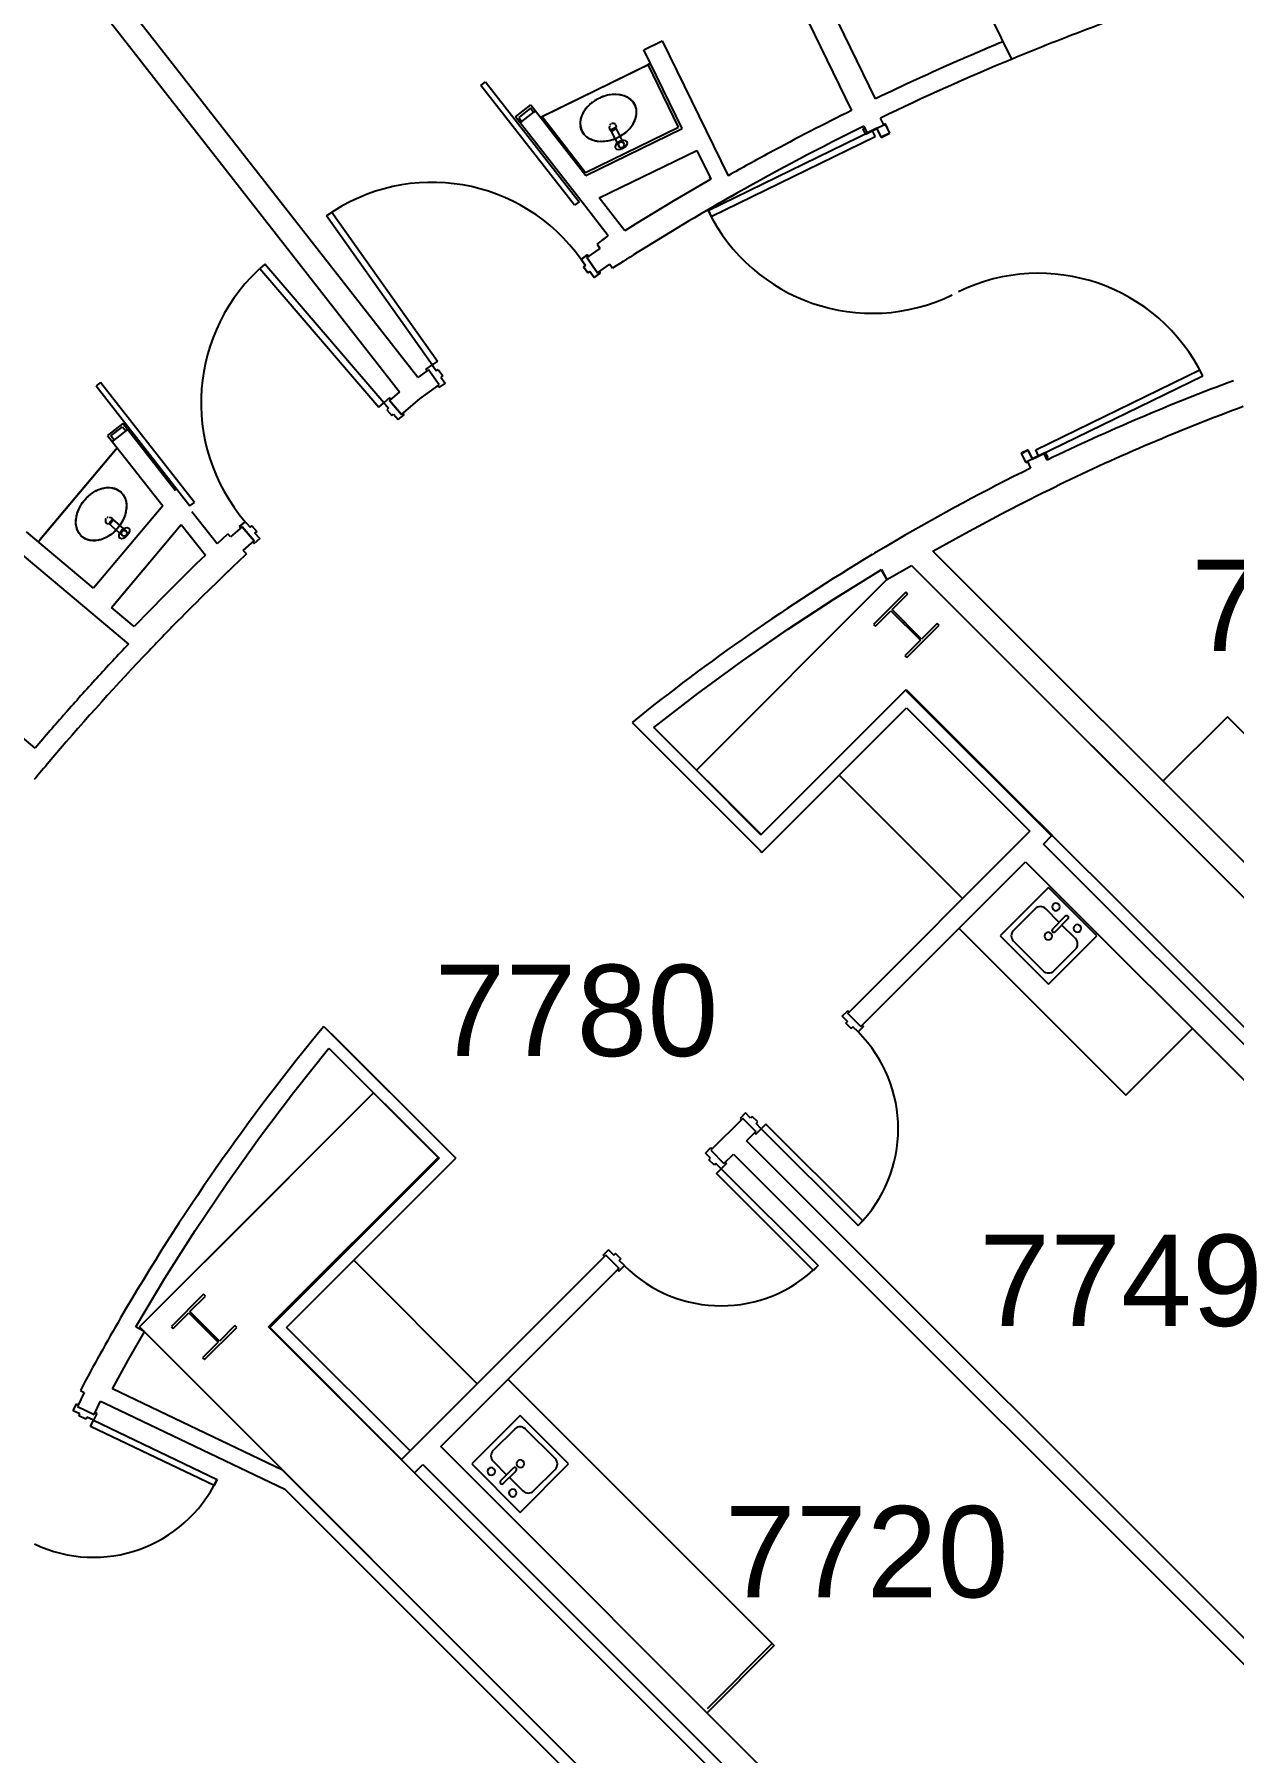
# Model space of a CAD drawing. Header units: inches. Extents: x -59 to 5673, y -29 to 4299.
# Drawn here: x 384.5 to 699.6, y 3471.1 to 3922.8 of the extents above; entities that cross this region are included whole.
import ezdxf

# ---------------------------------------------------------------- set-up
doc = ezdxf.new("R2010")
doc.units = ezdxf.units.IN
doc.header["$LTSCALE"] = 96
doc.header["$MEASUREMENT"] = 0
for name, color, linetype in [('A-ANNO-ROOM', 4, 'Continuous'), ('A-COLS', 5, 'Continuous'), ('A-DOOR', 2, 'Continuous'), ('A-FLOR-CASE', 3, 'Continuous'), ('A-FLOR-PFIX', 2, 'Continuous'), ('A-WALL-FULL', 6, 'Continuous')]:
    doc.layers.add(name, color=color, linetype=linetype)
doc.styles.add('ARIAL', font='arial.ttf')

msp = doc.modelspace()

# ---------------------------------------------------------------- linework, layer by layer
at = {"layer": 'A-COLS'}
for p, q in [((613.51, 3776.12), (605.02, 3767.63)), ((613.98, 3775.64), (613.51, 3776.12)), ((609.89, 3771.55), (613.98, 3775.64)), ((605.02, 3767.63), (605.5, 3767.16)), ((605.5, 3767.16), (609.59, 3771.25)), ((609.59, 3771.25), (617.34, 3763.5)), ((617.64, 3763.8), (609.89, 3771.55)), ((612.82, 3768.01), (613.13, 3768.32)), ((613.72, 3758.93), (622.21, 3767.42)), ((621.73, 3767.89), (617.64, 3763.8)), ((622.21, 3767.42), (621.73, 3767.89)), ((617.34, 3763.5), (613.25, 3759.41)), ((615.13, 3765.71), (615.43, 3766.01)), ((613.25, 3759.41), (613.72, 3758.93)), ((428.95, 3591.56), (420.47, 3583.08)), ((425.34, 3587), (429.43, 3591.09)), ((429.43, 3591.09), (428.95, 3591.56)), ((420.94, 3582.6), (425.03, 3586.69)), ((425.03, 3586.69), (432.78, 3578.94)), ((433.09, 3579.25), (425.34, 3587)), ((420.47, 3583.08), (420.94, 3582.6)), ((428.27, 3583.46), (428.57, 3583.76)), ((429.17, 3574.38), (437.65, 3582.86)), ((437.18, 3583.34), (433.09, 3579.25)), ((437.65, 3582.86), (437.18, 3583.34)), ((432.78, 3578.94), (428.69, 3574.85)), ((430.57, 3581.15), (430.88, 3581.46)), ((428.69, 3574.85), (429.17, 3574.38))]:
    msp.add_line(p, q, dxfattribs=at)
at = {"layer": 'A-DOOR'}
for p, q in [((501.83, 3909.33), (503.01, 3910.25)), ((526.45, 3877.81), (501.83, 3909.33)), ((503.01, 3910.25), (527.63, 3878.73)), ((510.89, 3901.05), (514.92, 3904.2)), ((514.82, 3903.32), (511.76, 3900.94)), ((515.66, 3902.24), (514.82, 3903.32)), ((514.92, 3904.2), (516.16, 3902.62)), ((516.16, 3902.62), (515.66, 3902.24)), ((512.12, 3899.47), (510.89, 3901.05)), ((511.76, 3900.94), (512.61, 3899.85)), ((512.61, 3899.85), (512.12, 3899.47)), ((602.67, 3898.12), (602.22, 3897.9)), ((602.3, 3897.88), (602.69, 3898.07)), ((602.69, 3898.07), (602.67, 3898.12)), ((605.88, 3898.09), (602.9, 3896.64)), ((607.03, 3895.73), (605.88, 3898.09)), ((608.13, 3899.19), (607.68, 3898.97)), ((607.68, 3898.97), (607.7, 3898.91)), ((607.7, 3898.91), (608.1, 3899.1)), ((608.1, 3899.1), (609.22, 3896.8)), ((609.3, 3896.77), (608.13, 3899.19)), ((604.67, 3897.43), (561.53, 3876.39)), ((605.44, 3895.86), (562.33, 3874.83)), ((602.22, 3897.9), (602.87, 3896.56)), ((602.9, 3896.64), (602.3, 3897.88)), ((602.87, 3896.56), (605.85, 3898.01)), ((604.67, 3897.43), (605.44, 3895.86)), ((605.85, 3898.01), (607, 3895.65)), ((607, 3895.65), (609.3, 3896.77)), ((609.22, 3896.8), (607.03, 3895.73)), ((461.24, 3875.01), (462.67, 3876.02)), ((462.67, 3876.02), (490.43, 3836.86)), ((527.63, 3878.73), (526.45, 3877.81)), ((561.59, 3876.42), (562.35, 3874.85)), ((489, 3835.85), (461.24, 3875.01)), ((445.01, 3862.33), (443.69, 3861.19)), ((476.29, 3825.92), (445.01, 3862.33)), ((529.79, 3864.76), (528.16, 3863.61)), ((528.16, 3863.61), (529.79, 3864.76)), ((528.16, 3863.61), (528.45, 3863.2)), ((528.45, 3863.2), (528.16, 3863.61)), ((528.45, 3863.2), (529.28, 3862.03)), ((529.28, 3862.03), (528.45, 3863.2)), ((529.28, 3862.03), (528.77, 3861.66)), ((528.77, 3861.66), (529.28, 3862.03)), ((529.67, 3864.07), (530.08, 3864.36)), ((530.08, 3864.36), (529.67, 3864.07)), ((532.49, 3860.09), (529.67, 3864.07)), ((529.67, 3864.07), (532.49, 3860.09)), ((530.08, 3864.36), (529.79, 3864.76)), ((529.79, 3864.76), (530.08, 3864.36)), ((443.69, 3861.19), (474.97, 3824.78)), ((528.77, 3861.66), (529.93, 3860.03)), ((529.93, 3860.03), (528.77, 3861.66)), ((529.93, 3860.03), (530.44, 3860.39)), ((530.44, 3860.39), (529.93, 3860.03)), ((530.44, 3860.39), (531.56, 3858.81)), ((531.56, 3858.81), (530.44, 3860.39)), ((531.56, 3858.81), (533.19, 3859.97)), ((533.19, 3859.97), (531.56, 3858.81)), ((532.9, 3860.38), (532.49, 3860.09)), ((532.49, 3860.09), (532.9, 3860.38)), ((533.19, 3859.97), (532.9, 3860.38)), ((532.9, 3860.38), (533.19, 3859.97)), ((487.37, 3834.69), (489, 3835.85)), ((487.37, 3834.69), (489, 3835.85)), ((490.43, 3836.86), (489, 3835.85)), ((489, 3835.85), (489.29, 3835.44)), ((489, 3835.85), (489.29, 3835.44)), ((489.29, 3835.44), (490.12, 3834.27)), ((489.29, 3835.44), (490.12, 3834.27)), ((401.89, 3831.25), (400.71, 3830.33)), ((400.71, 3830.33), (425.34, 3798.81)), ((426.52, 3799.73), (401.89, 3831.25)), ((487.66, 3834.29), (487.37, 3834.69)), ((487.66, 3834.29), (487.37, 3834.69)), ((488.06, 3834.58), (487.66, 3834.29)), ((490.88, 3830.6), (488.06, 3834.58)), ((490.12, 3834.27), (490.62, 3834.63)), ((490.12, 3834.27), (490.62, 3834.63)), ((490.47, 3830.31), (490.88, 3830.6)), ((490.76, 3829.9), (490.47, 3830.31)), ((490.76, 3829.9), (490.47, 3830.31)), ((490.62, 3834.63), (491.78, 3833)), ((490.62, 3834.63), (491.78, 3833)), ((492.4, 3831.06), (490.76, 3829.9)), ((492.4, 3831.06), (490.76, 3829.9)), ((491.78, 3833), (491.28, 3832.64)), ((491.78, 3833), (491.28, 3832.64)), ((491.28, 3832.64), (492.4, 3831.06)), ((491.28, 3832.64), (492.4, 3831.06)), ((647.62, 3813.52), (690.76, 3834.56)), ((648.38, 3811.94), (691.53, 3832.99)), ((691.53, 3832.99), (690.76, 3834.56)), ((474.97, 3824.78), (476.29, 3825.92)), ((477.81, 3827.23), (476.29, 3825.92)), ((477.81, 3827.23), (476.29, 3825.92)), ((476.29, 3825.92), (476.62, 3825.54)), ((476.29, 3825.92), (476.62, 3825.54)), ((477.76, 3826.52), (478.14, 3826.85)), ((480.93, 3822.82), (477.76, 3826.52)), ((478.1, 3826.89), (477.81, 3827.23)), ((478.1, 3826.89), (477.81, 3827.23)), ((476.62, 3825.54), (477.56, 3824.45)), ((476.62, 3825.54), (477.56, 3824.45)), ((477.56, 3824.45), (477.09, 3824.05)), ((477.56, 3824.45), (477.09, 3824.05)), ((477.09, 3824.05), (478.39, 3822.53)), ((477.09, 3824.05), (478.39, 3822.53)), ((478.39, 3822.53), (478.86, 3822.94)), ((478.39, 3822.53), (478.86, 3822.94)), ((478.86, 3822.94), (480.12, 3821.47)), ((478.86, 3822.94), (480.12, 3821.47)), ((480.12, 3821.47), (481.64, 3822.77)), ((480.12, 3821.47), (481.64, 3822.77)), ((481.31, 3823.15), (480.93, 3822.82)), ((481.64, 3822.77), (481.31, 3823.15)), ((481.64, 3822.77), (481.31, 3823.15)), ((407.75, 3820.46), (403.72, 3817.32)), ((403.72, 3817.32), (404.95, 3815.74)), ((404.59, 3817.21), (407.65, 3819.59)), ((405.44, 3816.12), (404.59, 3817.21)), ((407.65, 3819.59), (408.49, 3818.51)), ((408.99, 3818.89), (407.75, 3820.47)), ((408.49, 3818.51), (408.98, 3818.89)), ((404.95, 3815.74), (405.44, 3816.12)), ((645.6, 3813.51), (643.81, 3812.63)), ((643.81, 3812.63), (644.99, 3810.22)), ((643.89, 3812.6), (645.58, 3813.42)), ((645.01, 3810.3), (643.89, 3812.6)), ((645.58, 3813.42), (646.73, 3811.07)), ((646.76, 3811.15), (645.6, 3813.51)), ((646.73, 3811.07), (650.21, 3812.76)), ((650.24, 3812.85), (646.76, 3811.15)), ((648.38, 3811.94), (647.62, 3813.52)), ((650.21, 3812.76), (650.81, 3811.53)), ((650.9, 3811.5), (650.24, 3812.85)), ((644.99, 3810.22), (645.43, 3810.44)), ((645.41, 3810.49), (645.01, 3810.3)), ((645.43, 3810.44), (645.41, 3810.49)), ((650.81, 3811.53), (650.42, 3811.34)), ((650.42, 3811.34), (650.45, 3811.28)), ((650.45, 3811.28), (650.9, 3811.5)), ((425.34, 3798.81), (426.52, 3799.73)), ((438.37, 3793.34), (439.88, 3794.64)), ((439.88, 3794.64), (438.37, 3793.34)), ((439.88, 3794.64), (440.21, 3794.26)), ((440.21, 3794.26), (439.88, 3794.64)), ((440.21, 3794.26), (441.15, 3793.17)), ((441.15, 3793.17), (440.21, 3794.26)), ((438.69, 3792.96), (438.37, 3793.34)), ((438.37, 3793.34), (438.69, 3792.96)), ((439.07, 3793.28), (438.69, 3792.96)), ((438.69, 3792.96), (439.07, 3793.28)), ((442.25, 3789.59), (439.07, 3793.28)), ((439.07, 3793.28), (442.25, 3789.59)), ((441.15, 3793.17), (441.62, 3793.58)), ((441.62, 3793.58), (441.15, 3793.17)), ((441.62, 3793.58), (442.92, 3792.06)), ((442.92, 3792.06), (441.62, 3793.58)), ((443.71, 3790.19), (442.2, 3788.88)), ((442.2, 3788.88), (443.71, 3790.19)), ((442.92, 3792.06), (442.45, 3791.65)), ((442.45, 3791.65), (442.92, 3792.06)), ((442.45, 3791.65), (443.71, 3790.19)), ((443.71, 3790.19), (442.45, 3791.65)), ((441.87, 3789.26), (442.25, 3789.59)), ((442.25, 3789.59), (441.87, 3789.26)), ((442.2, 3788.88), (441.87, 3789.26)), ((441.87, 3789.26), (442.2, 3788.88)), ((596.79, 3664.67), (598.21, 3666.08)), ((598.21, 3666.08), (596.79, 3664.67)), ((598.16, 3663.3), (596.79, 3664.67)), ((596.79, 3664.67), (598.16, 3663.3)), ((597.72, 3662.86), (598.16, 3663.3)), ((598.16, 3663.3), (597.72, 3662.86)), ((598.21, 3666.08), (598.56, 3665.73)), ((598.56, 3665.73), (598.21, 3666.08)), ((598.56, 3665.73), (598.21, 3665.38)), ((598.21, 3665.38), (598.56, 3665.73)), ((598.21, 3665.38), (601.66, 3661.93)), ((601.66, 3661.93), (598.21, 3665.38)), ((599.14, 3661.44), (597.72, 3662.86)), ((597.72, 3662.86), (599.14, 3661.44)), ((599.58, 3661.88), (599.14, 3661.44)), ((599.14, 3661.44), (599.58, 3661.88)), ((600.95, 3660.51), (599.58, 3661.88)), ((599.58, 3661.88), (600.95, 3660.51)), ((602.36, 3661.93), (600.95, 3660.51)), ((600.95, 3660.51), (602.36, 3661.93)), ((601.66, 3661.93), (602.01, 3662.28)), ((602.01, 3662.28), (601.66, 3661.93)), ((602.01, 3662.28), (602.36, 3661.93)), ((602.36, 3661.93), (602.01, 3662.28)), ((571.34, 3639.21), (569.92, 3637.8)), ((571.34, 3639.21), (569.92, 3637.8)), ((569.92, 3637.8), (570.28, 3637.45)), ((569.92, 3637.8), (570.28, 3637.45)), ((570.28, 3637.45), (570.63, 3637.8)), ((570.63, 3637.8), (574.08, 3634.35)), ((572.71, 3637.84), (571.34, 3639.21)), ((572.71, 3637.84), (571.34, 3639.21)), ((573.15, 3638.28), (572.71, 3637.84)), ((573.15, 3638.28), (572.71, 3637.84)), ((574.56, 3636.87), (573.15, 3638.28)), ((574.56, 3636.87), (573.15, 3638.28)), ((574.12, 3636.43), (574.56, 3636.87)), ((574.12, 3636.43), (574.56, 3636.87)), ((575.49, 3635.06), (574.12, 3636.43)), ((575.49, 3635.06), (574.12, 3636.43)), ((576.73, 3636.3), (575.49, 3635.06)), ((602.19, 3610.84), (576.73, 3636.3)), ((574.08, 3634.35), (573.72, 3634)), ((573.72, 3634), (574.08, 3633.64)), ((573.72, 3634), (574.08, 3633.64)), ((574.08, 3633.64), (575.49, 3635.06)), ((574.08, 3633.64), (575.49, 3635.06)), ((575.49, 3635.06), (600.95, 3609.6)), ((560.82, 3628.69), (562.23, 3630.11)), ((560.82, 3628.69), (562.23, 3630.11)), ((562.19, 3627.32), (560.82, 3628.69)), ((562.19, 3627.32), (560.82, 3628.69)), ((561.75, 3626.89), (562.19, 3627.32)), ((561.75, 3626.89), (562.19, 3627.32)), ((562.23, 3630.11), (562.59, 3629.76)), ((562.23, 3630.11), (562.59, 3629.76)), ((562.59, 3629.76), (562.23, 3629.4)), ((562.23, 3629.4), (565.68, 3625.95)), ((563.17, 3625.47), (561.75, 3626.89)), ((563.17, 3625.47), (561.75, 3626.89)), ((563.6, 3625.91), (563.17, 3625.47)), ((563.6, 3625.91), (563.17, 3625.47)), ((564.97, 3624.54), (563.6, 3625.91)), ((564.97, 3624.54), (563.6, 3625.91)), ((563.74, 3623.3), (564.97, 3624.54)), ((589.19, 3597.85), (563.74, 3623.3)), ((566.39, 3625.95), (564.97, 3624.54)), ((566.39, 3625.95), (564.97, 3624.54)), ((564.97, 3624.54), (590.43, 3599.08)), ((565.68, 3625.95), (566.04, 3626.31)), ((566.04, 3626.31), (566.39, 3625.95)), ((566.04, 3626.31), (566.39, 3625.95)), ((600.95, 3609.6), (602.19, 3610.84)), ((535.36, 3603.24), (533.95, 3601.82)), ((533.95, 3601.82), (535.36, 3603.24)), ((533.95, 3601.82), (534.3, 3601.47)), ((534.3, 3601.47), (533.95, 3601.82)), ((534.3, 3601.47), (534.66, 3601.82)), ((534.66, 3601.82), (534.3, 3601.47)), ((534.66, 3601.82), (538.1, 3598.38)), ((538.1, 3598.38), (534.66, 3601.82)), ((536.73, 3601.87), (535.36, 3603.24)), ((535.36, 3603.24), (536.73, 3601.87)), ((537.18, 3602.31), (536.73, 3601.87)), ((536.73, 3601.87), (537.18, 3602.31)), ((538.59, 3600.9), (537.18, 3602.31)), ((537.18, 3602.31), (538.59, 3600.9)), ((538.15, 3600.45), (538.59, 3600.9)), ((538.59, 3600.9), (538.15, 3600.45)), ((539.52, 3599.08), (538.15, 3600.45)), ((538.15, 3600.45), (539.52, 3599.08)), ((538.1, 3598.38), (537.75, 3598.02)), ((537.75, 3598.02), (538.1, 3598.38)), ((537.75, 3598.02), (538.1, 3597.67)), ((538.1, 3597.67), (537.75, 3598.02)), ((538.1, 3597.67), (539.52, 3599.08)), ((539.52, 3599.08), (538.1, 3597.67)), ((590.43, 3599.08), (589.19, 3597.85)), ((394.7, 3560.95), (395.56, 3562.75)), ((394.7, 3560.95), (395.56, 3562.75)), ((396.45, 3560.11), (394.7, 3560.95)), ((396.45, 3560.11), (394.7, 3560.95)), ((395.56, 3562.75), (396.01, 3562.54)), ((395.56, 3562.75), (396.01, 3562.54)), ((396.01, 3562.54), (395.8, 3562.09)), ((395.8, 3562.09), (400.2, 3559.98)), ((396.18, 3559.56), (396.45, 3560.11)), ((396.18, 3559.56), (396.45, 3560.11)), ((397.99, 3558.69), (396.18, 3559.56)), ((397.99, 3558.69), (396.18, 3559.56)), ((400.86, 3560.22), (400, 3558.42)), ((400.86, 3560.22), (400, 3558.42)), ((400.2, 3559.98), (400.41, 3560.44)), ((400.41, 3560.44), (400.86, 3560.22)), ((400.41, 3560.44), (400.86, 3560.22)), ((398.25, 3559.25), (397.99, 3558.69)), ((398.25, 3559.25), (397.99, 3558.69)), ((400, 3558.42), (398.25, 3559.25)), ((400, 3558.42), (398.25, 3559.25)), ((399.25, 3556.84), (400, 3558.42)), ((431.73, 3541.31), (399.25, 3556.84)), ((400, 3558.42), (432.48, 3542.89)), ((432.48, 3542.89), (431.73, 3541.31))]:
    msp.add_line(p, q, dxfattribs=at)
for centre, radius, start, end in [((489, 3835.85), 48, 35.3279, 125.3279), ((489, 3835.85), 48, 35.3279, 125.3279), ((604.67, 3897.43), 48, 206.0004, 296.0004), ((476.29, 3825.92), 48, 130.6679, 220.6679), ((476.29, 3825.92), 48, 130.6679, 220.6679), ((648.38, 3811.94), 48, 26.0004, 116.0004), ((575.49, 3635.06), 36, 315, 45), ((575.49, 3635.06), 36, 315, 45), ((564.97, 3624.54), 36, 225, 315), ((564.97, 3624.54), 36, 225, 315), ((400, 3558.42), 36, 244.45, 334.45), ((400, 3558.42), 36, 244.45, 334.45)]:
    msp.add_arc(centre, radius, start, end, dxfattribs=at)
at = {"layer": 'A-FLOR-CASE'}
for p, q in [((517.44, 3900.98), (546.43, 3915.12)), ((517.9, 3901.2), (545.75, 3914.79)), ((546.43, 3915.12), (545.75, 3914.79)), ((553.75, 3898.38), (545.75, 3914.79)), ((517.9, 3901.2), (529.35, 3886.48)), ((529.35, 3886.48), (553.75, 3898.38)), ((385.5, 3789.38), (406.23, 3814.09)), ((405.85, 3813.64), (385.93, 3789.9)), ((405.85, 3813.64), (406.23, 3814.09)), ((698.03, 3743.39), (681.06, 3726.42)), ((738.33, 3703.09), (698.03, 3743.39)), ((595.99, 3728.03), (628.42, 3695.59)), ((627.47, 3687.74), (671.31, 3643.9)), ((671.31, 3643.9), (688.79, 3661.39)), ((468.44, 3600.49), (500.88, 3568.05)), ((508.92, 3569.2), (578.93, 3499.19)), ((578.4, 3499.72), (561.25, 3482.58)), ((578.93, 3499.19), (561.25, 3481.52)), ((561.25, 3481.52), (578.22, 3498.49))]:
    msp.add_line(p, q, dxfattribs=at)
at = {"layer": 'A-FLOR-PFIX'}
for p, q in [((529.65, 3903.54), (528.78, 3902.34)), ((530.77, 3904.63), (529.65, 3903.54)), ((532.1, 3905.55), (530.77, 3904.63)), ((533.56, 3906.27), (532.1, 3905.55)), ((535.1, 3906.74), (533.56, 3906.27)), ((536.65, 3906.96), (535.1, 3906.74)), ((538.14, 3906.9), (536.65, 3906.96)), ((539.5, 3906.58), (538.14, 3906.9)), ((540.69, 3906.01), (539.5, 3906.58)), ((541.64, 3905.2), (540.69, 3906.01)), ((541.69, 3905.15), (541.51, 3905.34)), ((542.31, 3904.21), (541.64, 3905.2)), ((542.68, 3903.07), (542.31, 3904.21)), ((542.7, 3902.96), (542.67, 3903.13)), ((542.73, 3901.82), (542.68, 3903.07)), ((528.19, 3901.06), (527.91, 3899.77)), ((527.91, 3899.77), (527.96, 3898.53)), ((527.93, 3898.72), (527.97, 3898.46)), ((527.96, 3898.53), (528.33, 3897.39)), ((528.78, 3902.34), (528.19, 3901.06)), ((535.6, 3898.69), (535.55, 3898.13)), ((535.55, 3898.13), (535.76, 3897.7)), ((537.25, 3898.29), (535.91, 3897.61)), ((537.11, 3897.84), (537.43, 3898.38)), ((539.39, 3894.05), (537.25, 3898.29)), ((537.39, 3898.82), (537.31, 3898.94)), ((537.43, 3898.38), (537.39, 3898.82)), ((539.87, 3896.96), (540.99, 3898.05)), ((540.99, 3898.05), (541.86, 3899.26)), ((541.86, 3899.26), (542.45, 3900.54)), ((542.45, 3900.54), (542.73, 3901.82)), ((542.72, 3901.71), (542.72, 3901.76)), ((528.33, 3897.39), (529, 3896.39)), ((528.96, 3896.44), (529.07, 3896.32)), ((529, 3896.39), (529.95, 3895.59)), ((529.95, 3895.59), (531.14, 3895.02)), ((530, 3895.56), (530.05, 3895.53)), ((531.14, 3895.02), (532.5, 3894.7)), ((532.5, 3894.7), (533.54, 3894.63)), ((533.55, 3894.63), (533.99, 3894.64)), ((533.99, 3894.64), (535.54, 3894.86)), ((535.54, 3894.86), (537.08, 3895.33)), ((535.76, 3897.7), (536.08, 3897.47)), ((535.91, 3897.61), (538.06, 3893.38)), ((536.08, 3897.47), (536.29, 3897.43)), ((536.29, 3897.43), (537.11, 3897.84)), ((537.08, 3895.33), (538.54, 3896.04)), ((538.54, 3896.04), (539.87, 3896.96)), ((400.74, 3802.81), (402.12, 3803.36)), ((402.12, 3803.36), (403.5, 3803.62)), ((403.5, 3803.62), (404.82, 3803.58)), ((404.82, 3803.58), (406.01, 3803.24)), ((405.84, 3803.31), (406.08, 3803.21)), ((406.01, 3803.24), (407.03, 3802.6)), ((396.32, 3798.3), (397.15, 3799.67)), ((397.15, 3799.67), (398.2, 3800.92)), ((398.2, 3800.92), (399.41, 3801.98)), ((399.41, 3801.98), (400.74, 3802.81)), ((407.03, 3802.6), (407.83, 3801.71)), ((407.8, 3801.76), (407.89, 3801.62)), ((407.83, 3801.71), (408.38, 3800.59)), ((408.38, 3800.59), (408.65, 3799.3)), ((408.4, 3800.53), (408.42, 3800.48)), ((408.65, 3799.3), (408.63, 3797.9)), ((395.41, 3793.98), (395.43, 3795.38)), ((395.43, 3795.38), (395.74, 3796.84)), ((395.74, 3796.84), (396.32, 3798.3)), ((403.45, 3794.15), (403.35, 3794.26)), ((404.47, 3794.19), (403.86, 3794.01)), ((404, 3794.17), (404.98, 3795.3)), ((407.59, 3791.06), (404, 3794.17)), ((404.01, 3795.87), (404.56, 3795.77)), ((405.07, 3794.88), (404.47, 3794.19)), ((404.56, 3795.77), (404.93, 3795.46)), ((404.93, 3795.46), (405.08, 3795.1)), ((404.98, 3795.3), (408.57, 3792.19)), ((405.08, 3795.1), (405.07, 3794.88)), ((407.74, 3794.99), (406.91, 3793.61)), ((408.32, 3796.44), (407.74, 3794.99)), ((408.63, 3797.9), (408.32, 3796.44)), ((395.68, 3792.69), (395.41, 3793.98)), ((396.23, 3791.58), (395.68, 3792.69)), ((396.27, 3791.52), (396.13, 3791.73)), ((397.03, 3790.68), (396.23, 3791.58)), ((398.05, 3790.05), (397.03, 3790.68)), ((398.15, 3790), (397.99, 3790.07)), ((399.24, 3789.7), (398.05, 3790.05)), ((400.56, 3789.66), (399.24, 3789.7)), ((399.36, 3789.68), (399.3, 3789.69)), ((401.94, 3789.92), (400.56, 3789.66)), ((403.32, 3790.48), (401.94, 3789.92)), ((404.65, 3791.3), (403.32, 3790.48)), ((403.86, 3794.01), (403.45, 3794.15)), ((405.86, 3792.36), (404.65, 3791.3)), ((406.91, 3793.61), (405.86, 3792.36)), ((650.98, 3698.52), (638.25, 3685.79)), ((663.7, 3685.79), (650.98, 3698.52)), ((647.44, 3692.86), (641.78, 3687.21)), ((653.8, 3689.33), (650.27, 3692.86)), ((655.4, 3690.92), (652.04, 3687.56)), ((638.25, 3685.79), (650.98, 3673.07)), ((650.98, 3673.07), (663.7, 3685.79)), ((656.1, 3690.21), (652.74, 3686.85)), ((658.05, 3685.09), (654.51, 3688.62)), ((641.78, 3684.38), (649.56, 3676.6)), ((652.39, 3676.6), (658.05, 3682.26)), ((512.13, 3559.68), (499.4, 3546.95)), ((524.86, 3546.95), (512.13, 3559.68)), ((510.72, 3556.14), (505.06, 3550.48)), ((521.32, 3548.36), (513.54, 3556.14)), ((499.4, 3546.95), (512.13, 3534.22)), ((505.06, 3547.65), (508.59, 3544.12)), ((507, 3542.53), (510.36, 3545.89)), ((512.13, 3534.22), (524.86, 3546.95)), ((507.71, 3541.82), (511.07, 3545.18)), ((509.3, 3543.41), (512.84, 3539.88)), ((515.67, 3539.88), (521.32, 3545.53))]:
    msp.add_line(p, q, dxfattribs=at)
for centre in [(538.73, 3893.71), (408.08, 3791.62)]:
    msp.add_circle(centre, 0.75, dxfattribs=at)
for centre, radius, start, end in [((536.53, 3898.33), 1, 125, 144.6621), ((536.53, 3898.33), 1, 44, 114.5147), ((404.14, 3794.87), 1, 143.5781, 212), ((404.14, 3794.87), 1, 113, 131), ((648.86, 3691.45), 2, 45, 135), ((652.92, 3693.39), 1, 135, 315), ((652.92, 3693.39), 1, 315, 135), ((655.75, 3690.57), 0.5, 315, 135), ((643.2, 3685.79), 2, 135, 225), ((650.91, 3685.73), 1, 135, 315), ((650.91, 3685.73), 1, 315, 135), ((652.39, 3687.21), 0.5, 135, 315), ((658.58, 3687.74), 1, 135, 315), ((658.58, 3687.74), 1, 315, 135), ((656.63, 3683.67), 2, 315, 45), ((650.98, 3678.02), 2, 225, 315), ((512.13, 3554.73), 2, 45, 135), ((506.47, 3549.07), 2, 135, 225), ((504.53, 3545), 1, 315, 135), ((510.72, 3545.53), 0.5, 315, 135), ((512.2, 3547.01), 1, 135, 315), ((512.2, 3547.01), 1, 315, 135), ((519.91, 3546.95), 2, 315, 45), ((504.53, 3545), 1, 135, 315), ((507.36, 3542.17), 0.5, 135, 315), ((510.19, 3539.35), 1, 135, 256.8198), ((510.19, 3539.35), 1, 315, 135), ((510.19, 3539.35), 1, 258.0458, 315), ((514.25, 3541.29), 2, 225, 315)]:
    msp.add_arc(centre, radius, start, end, dxfattribs=at)
at = {"layer": 'A-FLOR-PFIX', "extrusion": (0, 0, -1)}
msp.add_ellipse((538.69, 3893.69), major_axis=(-1.56, -0.79), ratio=0.571429, dxfattribs=at)
at = {"layer": 'A-FLOR-PFIX'}
msp.add_ellipse((408.11, 3791.65), major_axis=(1.15, 1.32), ratio=0.571429, dxfattribs=at)
for points, knots in [([(529.85, 3903.76), (529.63, 3903.52), (529.41, 3903.26), (529.21, 3902.99), (529.19, 3902.96)], [5.1895316, 5.1895316, 5.1895316, 5.1895316, 5.3165414, 5.3302301, 5.3302301, 5.3302301, 5.3302301]), ([(531.06, 3904.86), (530.85, 3904.7), (530.6, 3904.49), (530.35, 3904.26), (530.3, 3904.21)], [4.9749558, 4.9749558, 4.9749558, 4.9749558, 5.0748804, 5.1046577, 5.1046577, 5.1046577, 5.1046577]), ([(532.48, 3905.77), (532.31, 3905.68), (532.03, 3905.52), (531.75, 3905.34), (531.64, 3905.27)], [4.7595613, 4.7595613, 4.7595613, 4.7595613, 4.8332195, 4.883074, 4.883074, 4.883074, 4.883074]), ([(534.06, 3906.45), (533.93, 3906.41), (533.63, 3906.3), (533.33, 3906.18), (533.15, 3906.1)], [4.541704, 4.541704, 4.541704, 4.541704, 4.5915585, 4.6652167, 4.6652167, 4.6652167, 4.6652167]), ([(535.72, 3906.86), (535.65, 3906.85), (535.32, 3906.79), (535, 3906.72), (534.75, 3906.66)], [4.3201203, 4.3201203, 4.3201203, 4.3201203, 4.3498975, 4.4498221, 4.4498221, 4.4498221, 4.4498221]), ([(537.39, 3906.96), (537.36, 3906.96), (537.02, 3906.97), (536.67, 3906.96), (536.36, 3906.93)], [4.0945479, 4.0945479, 4.0945479, 4.0945479, 4.1082365, 4.2352464, 4.2352464, 4.2352464, 4.2352464]), ([(538.96, 3906.74), (538.96, 3906.74), (538.63, 3906.82), (538.28, 3906.88), (537.92, 3906.92)], [3.8663935, 3.8663935, 3.8663935, 3.8663935, 3.8665756, 4.0199157, 4.0199157, 4.0199157, 4.0199157]), ([(528.89, 3902.52), (528.7, 3902.21), (528.53, 3901.9), (528.4, 3901.59), (528.4, 3901.59)], [5.4048623, 5.4048623, 5.4048623, 5.4048623, 5.5582024, 5.5583845, 5.5583845, 5.5583845, 5.5583845]), ([(540.79, 3897.84), (541.01, 3898.07), (541.23, 3898.34), (541.43, 3898.61), (541.45, 3898.64)], [2.0479389, 2.0479389, 2.0479389, 2.0479389, 2.1749488, 2.1886374, 2.1886374, 2.1886374, 2.1886374]), ([(541.75, 3899.08), (541.94, 3899.39), (542.11, 3899.7), (542.24, 3900.01), (542.24, 3900.01)], [2.2632696, 2.2632696, 2.2632696, 2.2632696, 2.4166097, 2.4167919, 2.4167919, 2.4167919, 2.4167919]), ([(531.68, 3894.86), (531.68, 3894.86), (532.01, 3894.78), (532.36, 3894.71), (532.72, 3894.68)], [0.7248008, 0.7248008, 0.7248008, 0.7248008, 0.7249829, 0.878323, 0.878323, 0.878323, 0.878323]), ([(533.25, 3894.64), (533.28, 3894.64), (533.38, 3894.64), (533.48, 3894.63), (533.55, 3894.63)], [0.95295524, 0.95295524, 0.95295524, 0.95295524, 0.96664389, 0.99436482, 0.99436482, 0.99436482, 0.99436482]), ([(534.92, 3894.74), (534.99, 3894.75), (535.32, 3894.81), (535.64, 3894.88), (535.9, 3894.94)], [1.1785276, 1.1785276, 1.1785276, 1.1785276, 1.2083049, 1.3082295, 1.3082295, 1.3082295, 1.3082295]), ([(536.58, 3895.15), (536.71, 3895.19), (537.01, 3895.3), (537.31, 3895.42), (537.49, 3895.5)], [1.4001113, 1.4001113, 1.4001113, 1.4001113, 1.4499658, 1.523624, 1.523624, 1.523624, 1.523624]), ([(538.16, 3895.83), (538.33, 3895.92), (538.61, 3896.08), (538.88, 3896.25), (538.98, 3896.32)], [1.6179686, 1.6179686, 1.6179686, 1.6179686, 1.6916268, 1.739747, 1.739747, 1.739747, 1.739747]), ([(539.58, 3896.74), (539.79, 3896.9), (540.04, 3897.11), (540.29, 3897.33), (540.34, 3897.39)], [1.8333632, 1.8333632, 1.8333632, 1.8333632, 1.9332878, 1.963065, 1.963065, 1.963065, 1.963065]), ([(401.92, 3803.29), (402.26, 3803.4), (402.6, 3803.49), (402.94, 3803.55), (402.94, 3803.55)], [5.4048623, 5.4048623, 5.4048623, 5.4048623, 5.5582024, 5.5583845, 5.5583845, 5.5583845, 5.5583845]), ([(396.85, 3799.23), (396.92, 3799.34), (397.1, 3799.61), (397.3, 3799.87), (397.41, 3800.03)], [4.541704, 4.541704, 4.541704, 4.541704, 4.5915585, 4.6652167, 4.6652167, 4.6652167, 4.6652167]), ([(397.89, 3800.6), (398.02, 3800.74), (398.25, 3800.98), (398.48, 3801.2), (398.58, 3801.29)], [4.7595613, 4.7595613, 4.7595613, 4.7595613, 4.8332195, 4.883074, 4.883074, 4.883074, 4.883074]), ([(399.12, 3801.76), (399.33, 3801.92), (399.59, 3802.12), (399.87, 3802.3), (399.93, 3802.34)], [4.9749558, 4.9749558, 4.9749558, 4.9749558, 5.0748804, 5.1046577, 5.1046577, 5.1046577, 5.1046577]), ([(400.48, 3802.67), (400.76, 3802.82), (401.07, 3802.97), (401.39, 3803.1), (401.42, 3803.11)], [5.1895316, 5.1895316, 5.1895316, 5.1895316, 5.3165414, 5.3302301, 5.3302301, 5.3302301, 5.3302301]), ([(408.67, 3798.74), (408.67, 3798.74), (408.68, 3798.39), (408.65, 3798.04), (408.6, 3797.69)], [0.7248008, 0.7248008, 0.7248008, 0.7248008, 0.7249829, 0.878323, 0.878323, 0.878323, 0.878323]), ([(395.39, 3794.54), (395.39, 3794.55), (395.38, 3794.89), (395.41, 3795.24), (395.46, 3795.6)], [3.8663935, 3.8663935, 3.8663935, 3.8663935, 3.8665756, 4.0199157, 4.0199157, 4.0199157, 4.0199157]), ([(395.55, 3796.12), (395.56, 3796.15), (395.63, 3796.48), (395.73, 3796.82), (395.83, 3797.12)], [4.0945479, 4.0945479, 4.0945479, 4.0945479, 4.1082365, 4.2352464, 4.2352464, 4.2352464, 4.2352464]), ([(396.05, 3797.72), (396.08, 3797.79), (396.21, 3798.09), (396.36, 3798.39), (396.49, 3798.62)], [4.3201203, 4.3201203, 4.3201203, 4.3201203, 4.3498975, 4.4498221, 4.4498221, 4.4498221, 4.4498221]), ([(408.01, 3795.57), (407.98, 3795.5), (407.85, 3795.19), (407.7, 3794.89), (407.57, 3794.67)], [1.1785276, 1.1785276, 1.1785276, 1.1785276, 1.2083049, 1.3082295, 1.3082295, 1.3082295, 1.3082295]), ([(408.51, 3797.16), (408.5, 3797.13), (408.43, 3796.8), (408.33, 3796.46), (408.23, 3796.16)], [0.9529552, 0.9529552, 0.9529552, 0.9529552, 0.9666439, 1.0936537, 1.0936537, 1.0936537, 1.0936537]), ([(402.14, 3789.99), (401.8, 3789.88), (401.46, 3789.79), (401.12, 3789.73), (401.12, 3789.73)], [2.2632696, 2.2632696, 2.2632696, 2.2632696, 2.4166097, 2.4167919, 2.4167919, 2.4167919, 2.4167919]), ([(403.58, 3790.62), (403.3, 3790.46), (402.99, 3790.31), (402.67, 3790.18), (402.64, 3790.17)], [2.0479389, 2.0479389, 2.0479389, 2.0479389, 2.1749488, 2.1886374, 2.1886374, 2.1886374, 2.1886374]), ([(404.94, 3791.53), (404.73, 3791.36), (404.47, 3791.17), (404.19, 3790.98), (404.13, 3790.94)], [1.8333632, 1.8333632, 1.8333632, 1.8333632, 1.9332878, 1.963065, 1.963065, 1.963065, 1.963065]), ([(406.17, 3792.68), (406.04, 3792.54), (405.81, 3792.3), (405.58, 3792.08), (405.48, 3791.99)], [1.6179686, 1.6179686, 1.6179686, 1.6179686, 1.6916268, 1.7414813, 1.7414813, 1.7414813, 1.7414813]), ([(407.21, 3794.05), (407.14, 3793.94), (406.96, 3793.67), (406.76, 3793.41), (406.65, 3793.26)], [1.4001113, 1.4001113, 1.4001113, 1.4001113, 1.4499658, 1.523624, 1.523624, 1.523624, 1.523624])]:
    msp.add_open_spline(points, degree=3, knots=knots, dxfattribs=at)
for points in [[(540.33, 3906.21), (540.03, 3906.37), (539.71, 3906.51), (539.37, 3906.62)], [(541.42, 3905.43), (541.18, 3905.66), (540.92, 3905.86), (540.62, 3906.04)], [(542.31, 3904.21), (542.13, 3904.58), (541.9, 3904.92), (541.62, 3905.23)], [(542.69, 3903.04), (542.62, 3903.45), (542.49, 3903.84), (542.31, 3904.21)], [(542.72, 3901.75), (542.75, 3902.09), (542.78, 3902.44), (542.73, 3902.76)], [(527.92, 3899.85), (527.89, 3899.51), (527.86, 3899.16), (527.91, 3898.84)], [(527.95, 3898.56), (528.02, 3898.15), (528.15, 3897.76), (528.33, 3897.39)], [(528.24, 3901.19), (528.12, 3900.86), (528.04, 3900.52), (527.97, 3900.19)], [(542.4, 3900.4), (542.52, 3900.74), (542.6, 3901.07), (542.67, 3901.41)], [(528.33, 3897.39), (528.51, 3897.02), (528.74, 3896.68), (529.02, 3896.37)], [(529.22, 3896.17), (529.46, 3895.94), (529.73, 3895.74), (530.02, 3895.55)], [(530.31, 3895.38), (530.61, 3895.22), (530.93, 3895.09), (531.27, 3894.98)], [(533.55, 3894.63), (533.79, 3894.63), (534.04, 3894.64), (534.28, 3894.66)], [(403.36, 3803.61), (403.72, 3803.64), (404.06, 3803.64), (404.4, 3803.62)], [(404.74, 3803.59), (405.08, 3803.54), (405.42, 3803.48), (405.73, 3803.36)], [(405.98, 3803.25), (406.37, 3803.08), (406.72, 3802.86), (407.03, 3802.6)], [(407.03, 3802.6), (407.34, 3802.34), (407.62, 3802.03), (407.85, 3801.68)], [(408, 3801.44), (408.16, 3801.16), (408.3, 3800.85), (408.4, 3800.51)], [(408.5, 3800.19), (408.58, 3799.86), (408.63, 3799.52), (408.66, 3799.16)], [(395.56, 3793.09), (395.48, 3793.42), (395.43, 3793.77), (395.4, 3794.12)], [(396.06, 3791.84), (395.9, 3792.13), (395.76, 3792.44), (395.66, 3792.77)], [(397.03, 3790.68), (396.72, 3790.94), (396.44, 3791.25), (396.21, 3791.6)], [(398.08, 3790.04), (397.69, 3790.2), (397.34, 3790.42), (397.03, 3790.68)], [(399.32, 3789.69), (398.98, 3789.74), (398.64, 3789.8), (398.33, 3789.92)], [(400.7, 3789.68), (400.34, 3789.64), (400, 3789.64), (399.66, 3789.66)]]:
    msp.add_open_spline(points, degree=3, dxfattribs=at)
at = {"layer": 'A-WALL-FULL'}
for p, q in [((317.11, 4037.79), (480.4, 3828.79)), ((485.22, 3832.56), (343.13, 4014.43)), ((621.71, 3956.28), (641.26, 3916.19)), ((605.53, 3905.8), (590.51, 3936.61)), ((584.21, 3933.54), (599.24, 3902.73)), ((544.67, 3918.71), (549.5, 3921.06)), ((549.5, 3921.06), (566.81, 3885.59)), ((554.75, 3898.04), (544.67, 3918.71)), ((512.12, 3899.47), (516.16, 3902.62)), ((516.16, 3902.62), (529.4, 3885.67)), ((529.02, 3877.84), (512.12, 3899.47)), ((602.43, 3898.6), (603.3, 3896.83)), ((603.3, 3896.83), (607.68, 3898.97)), ((607.68, 3898.97), (606.81, 3900.74)), ((529.4, 3885.67), (554.75, 3898.04)), ((532.92, 3879.74), (558.55, 3892.24)), ((558.55, 3892.24), (561.95, 3885.26)), ((562.22, 3884.7), (552.33, 3878.92)), ((561.95, 3885.26), (562.22, 3884.7)), ((562.22, 3884.7), (561.95, 3885.26)), ((535.27, 3869.83), (529.02, 3877.84)), ((539.63, 3871.14), (532.92, 3879.74)), ((552.33, 3878.92), (542.53, 3872.97)), ((542.53, 3872.97), (539.63, 3871.14)), ((533.08, 3866.48), (529.67, 3864.07)), ((532.37, 3867.59), (533.08, 3866.48)), ((533.08, 3866.48), (533.01, 3866.43)), ((529.67, 3864.07), (532.49, 3860.09)), ((532.49, 3860.09), (535.72, 3862.38)), ((535.72, 3862.38), (536.42, 3861.28)), ((488.06, 3834.58), (485.22, 3832.56)), ((485.75, 3826.96), (490.88, 3830.6)), ((490.88, 3830.6), (488.06, 3834.58)), ((480.4, 3828.79), (477.76, 3826.52)), ((477.76, 3826.52), (480.93, 3822.82)), ((480.93, 3822.82), (485.75, 3826.96)), ((408.98, 3818.89), (404.95, 3815.74)), ((421.56, 3802.8), (408.99, 3818.89)), ((404.95, 3815.74), (418.19, 3798.79)), ((649.82, 3812.57), (645.43, 3810.44)), ((650.65, 3810.86), (649.82, 3812.57)), ((645.43, 3810.44), (646.27, 3808.72)), ((651.36, 3803.14), (653.27, 3804.07)), ((653.27, 3804.07), (653.55, 3804.21)), ((653.55, 3804.21), (653.83, 3804.34)), ((418.19, 3798.79), (400.05, 3777.17)), ((639.73, 3797.29), (649.45, 3802.2)), ((649.45, 3802.2), (651.36, 3803.14)), ((432.49, 3788.81), (425.89, 3797.26)), ((630.1, 3792.19), (639.73, 3797.29)), ((400.05, 3777.17), (382.43, 3791.95)), ((404.76, 3772.08), (423.09, 3793.93)), ((405.32, 3772.75), (423.09, 3793.93)), ((423.09, 3793.93), (429.41, 3785.85)), ((435.22, 3791.41), (432.49, 3788.81)), ((435.27, 3791.47), (435.22, 3791.41)), ((436.03, 3790.67), (435.28, 3791.47)), ((439.07, 3793.28), (436.03, 3790.67)), ((442.25, 3789.59), (439.07, 3793.28)), ((610.98, 3789.74), (608.13, 3788.06)), ((620.58, 3786.9), (630.1, 3792.19)), ((378.98, 3787.84), (409.2, 3762.48)), ((429.41, 3785.85), (426.94, 3783.49)), ((439.37, 3787.11), (442.25, 3789.59)), ((440.24, 3786.19), (439.37, 3787.11)), ((605.01, 3786.2), (604.75, 3786.04)), ((605.28, 3786.36), (605.01, 3786.2)), ((608.13, 3788.06), (605.28, 3786.36)), ((738.33, 3669.15), (620.58, 3786.9)), ((426.94, 3783.49), (418.74, 3775.37)), ((594.69, 3774.37), (607.04, 3782.02)), ((594.71, 3774.39), (607.06, 3782.04)), ((607.04, 3782.02), (608.52, 3779.44)), ((607.06, 3782.04), (608.54, 3779.46)), ((608.52, 3779.44), (614.98, 3783.13)), ((614.98, 3783.13), (811.96, 3586.15)), ((608.52, 3779.44), (558.46, 3729.34)), ((410.68, 3767.11), (404.76, 3772.08)), ((418.74, 3775.37), (410.68, 3767.11)), ((582.51, 3766.38), (594.69, 3774.37)), ((582.53, 3766.4), (594.71, 3774.39)), ((813.82, 3584.3), (630.59, 3767.53)), ((570.55, 3758.07), (582.51, 3766.38)), ((570.57, 3758.09), (582.53, 3766.4)), ((558.8, 3749.46), (570.55, 3758.07)), ((558.82, 3749.48), (570.57, 3758.09)), ((384.72, 3735.15), (358.47, 3757.17)), ((547.29, 3740.55), (558.8, 3749.46)), ((547.31, 3740.57), (558.82, 3749.48)), ((575.43, 3712.37), (613.62, 3750.55)), ((613.62, 3750.55), (779.87, 3584.3)), ((615.43, 3748.36), (613.66, 3750.13)), ((575.69, 3707.73), (613.66, 3745.71)), ((613.66, 3745.71), (646.1, 3713.27)), ((615.87, 3747.92), (615.43, 3748.36)), ((651.76, 3712.03), (615.87, 3747.92)), ((541.54, 3741.88), (541.99, 3741.43)), ((541.99, 3741.43), (544.83, 3738.59)), ((575.45, 3712.39), (547.29, 3740.55)), ((544.83, 3738.59), (573.48, 3709.94)), ((558.46, 3729.34), (575.43, 3712.37)), ((646.1, 3713.27), (598.21, 3665.38)), ((651.95, 3712.22), (648.5, 3715.67)), ((573.48, 3709.94), (575.25, 3708.18)), ((649.64, 3709.91), (651.76, 3712.03)), ((777.56, 3581.99), (649.64, 3709.91)), ((575.25, 3708.18), (575.69, 3707.73)), ((601.66, 3661.93), (644.95, 3705.23)), ((644.95, 3705.23), (770.38, 3579.8)), ((598.21, 3665.38), (601.66, 3661.93)), ((460.57, 3661.98), (495.26, 3627.3)), ((463.86, 3658.7), (461.01, 3661.54)), ((493.05, 3629.51), (463.86, 3658.7)), ((452.61, 3644.64), (461.86, 3656.27)), ((461.86, 3656.27), (490.84, 3627.3)), ((412.09, 3582.97), (473.61, 3644.49)), ((473.61, 3644.49), (429.06, 3599.94)), ((443.67, 3632.76), (452.61, 3644.64)), ((490.58, 3627.52), (473.61, 3644.49)), ((570.63, 3637.8), (562.23, 3629.4)), ((574.08, 3634.35), (570.63, 3637.8)), ((435.04, 3620.65), (443.67, 3632.76)), ((571.6, 3631.88), (574.08, 3634.35)), ((729.73, 3473.75), (571.6, 3631.88)), ((446.03, 3582.97), (490.58, 3627.52)), ((490.84, 3627.3), (446.34, 3582.81)), ((450.76, 3582.81), (495.26, 3627.3)), ((494.81, 3627.74), (493.05, 3629.51)), ((495.26, 3627.3), (494.81, 3627.74)), ((562.23, 3629.4), (565.68, 3625.95)), ((565.68, 3625.95), (568.16, 3628.43)), ((568.16, 3628.43), (726.28, 3470.3)), ((426.74, 3608.32), (435.04, 3620.65)), ((418.77, 3595.77), (426.74, 3608.32)), ((480.99, 3548.16), (534.3, 3601.47)), ((483.2, 3550.37), (534.3, 3601.47)), ((538.1, 3598.38), (534.66, 3601.82)), ((411.14, 3583.01), (418.77, 3595.77)), ((491.25, 3551.52), (537.75, 3598.02)), ((413.41, 3581.69), (411.14, 3583.01)), ((412.09, 3582.97), (612.29, 3382.77)), ((612.29, 3416.71), (446.03, 3582.97)), ((446.34, 3582.81), (480.99, 3548.16)), ((483.2, 3550.37), (450.76, 3582.81)), ((409.14, 3574.23), (413.41, 3581.69)), ((448.11, 3581.04), (448.55, 3580.6)), ((448.55, 3580.6), (480.99, 3548.16)), ((405, 3566.69), (409.14, 3574.23)), ((397.56, 3565.77), (395.8, 3562.09)), ((396.56, 3566.29), (397.56, 3565.77)), ((449.72, 3545.32), (405, 3566.69)), ((395.8, 3562.09), (400.2, 3559.98)), ((400.2, 3559.98), (401.87, 3563.48)), ((401.87, 3563.48), (402.97, 3562.9)), ((402.97, 3562.9), (402.98, 3562.92)), ((402.98, 3562.92), (402.99, 3562.94)), ((402.99, 3562.94), (450.28, 3540.34)), ((590.86, 3451.91), (491.25, 3551.52)), ((480.92, 3548.08), (484.36, 3544.64)), ((484.36, 3544.64), (486.56, 3546.83)), ((486.56, 3546.83), (589.18, 3444.22)), ((526.43, 3468.6), (449.72, 3545.32)), ((450.28, 3540.34), (524.22, 3466.4))]:
    msp.add_line(p, q, dxfattribs=at)
for centre, radius, start, end in [((896.58, 3301.08), 666, 109.63347, 111.55905), ((896.58, 3301.08), 671.13, 112.56829, 113.62728), ((896.58, 3301.08), 666, 112.54562, 115.7904), ((896.58, 3301.08), 666, 111.55905, 112.54562), ((896.58, 3301.08), 671.13, 113.62908, 115.70076), ((896.58, 3301.08), 671.13, 116.29837, 118.37149), ((896.58, 3301.08), 666, 116.20979, 119.45434), ((893.19, 3307.29), 664.05, 118.37008, 119.4393), ((910.18, 3278.62), 692.24, 119.52093, 121.9559), ((983.57, 3151.56), 838.97, 119.60931, 120.38605), ((120.98, 4395.12), 668.98, 307.94844, 308.26264), ((896.58, 3301.07), 666, 121.98526, 122.7368), ((896.58, 3301.08), 566, 110.3623, 115.7533), ((896.58, 3301.08), 558.75, 110.3623, 115.7517), ((896.58, 3301.08), 566, 116.2468, 120.3039), ((896.57, 3301.09), 666, 133.24914, 134.00007), ((896.58, 3301.08), 566, 121.0458, 128.849), ((896.57, 3301.09), 666, 133.62461, 135.54865), ((896.57, 3301.09), 666, 135.54865, 136.54565), ((896.57, 3301.08), 666, 136.54565, 139.73924), ((896.57, 3301.08), 671.13, 136.56824, 137.61018), ((896.57, 3301.08), 671.13, 137.6112, 138.67097), ((896.57, 3301.08), 671.13, 138.67471, 139.70111), ((896.57, 3301.08), 666, 139.73924, 140.26205), ((896.58, 3301.08), 566, 140.3836, 149.8528), ((896.58, 3301.08), 566, 149.8528, 152.0577)]:
    msp.add_arc(centre, radius, start, end, dxfattribs=at)

# ---------------------------------------------------------------- texts
at = {"layer": 'A-ANNO-ROOM', "style": 'ARIAL'}
for s, p in [('7762', (688.51, 3760.68)), ('7780', (489.65, 3654.18)), ('7749', (632.73, 3583.22)), ('7720', (565.9, 3511.89))]:
    msp.add_text(s, height=24, dxfattribs=at).set_placement(p)

doc.saveas('drawing.dxf')
